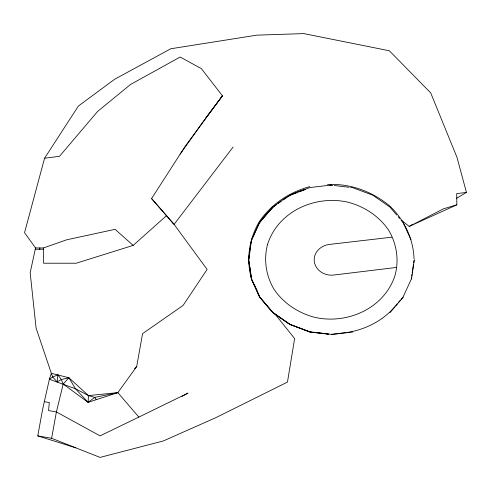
<?xml version="1.0" encoding="UTF-8"?>
<svg xmlns="http://www.w3.org/2000/svg" width="491" height="491" viewBox="0 0 491 491"><rect width="100%" height="100%" fill="white"/><g stroke="black" fill="none" stroke-linecap="round" stroke-linejoin="round"><path stroke-width="0.74" d="M328.338 334.015L309.876 331.959L289.929 324.385L272.873 312.448L259.788 296.987L254.375 284.522M44.558 158.249L59.534 156.285L97.617 111.439L130.514 84.483L180.154 57.03L201.371 68.623L222.423 95.806L185.156 146.355L151.578 198.567L174.078 224.375L207.128 269.418L183.094 305.439L142.568 333.635L136.682 366.568L117.834 392.647L88.098 402.368L88.472 395.593L68.857 377.732L51.346 373.326L36.095 328.111L30.172 272.763L35.542 247.949L24.55 232.679L44.558 158.249L78.376 106.056L114.599 79.284L170.733 48.775L256.873 35.149L303.825 33.597L389.363 50.782L430.693 92.867L456.955 157.267L466.45 192.417L456.581 198.278M181.971 396.446L188.004 393.095L138.849 417.092L117.834 392.647L94.763 397.403L88.098 402.368L75.479 388.768L68.857 377.732L61.289 379.549L57.152 381.949L57.92 374.836L52.69 377.02L49.376 379.261L42.57 409.549L37.776 435.898L75.841 447.841M251.453 278.342L248.698 259.764L251.398 240.467L259.53 222.417C270.971 206.803 286.726 194.362 305.635 189.311M248.685 259.764L249.87 251.638M39.642 249.256L39.839 247.949L39.568 249.256M411.538 277.446L411.323 279.232M411.753 275.973L411.974 274.5M412.188 273.027L412.514 270.817M413.49 264.189L412.735 269.418M413.71 262.716L414.036 260.5M411.489 279.115L414.318 259.764M249.631 252.306L248.544 259.923L250.637 273.984M249.851 250.846L250.606 245.733M250.827 244.273L251.153 242.075M275.046 314.099L294.625 338.545L287.462 382.084L215.844 417.663L163.325 440.949L100.078 457.403L51.604 438.285L56.397 411.937L63.204 384.048L68.857 377.732M309.87 331.971L328.375 334.162M411.004 279.766L403.05 297.061L401.098 299.35M180.154 154.131L204.023 120.467L222.423 95.806L205.348 118.644M233.084 147.042L174.078 224.393L151.578 198.567M259.641 222.626L272.309 207.748M394.764 306.789C382.888 320.826 364.911 329.792 346.861 332.517M395.74 305.648L397.201 303.929M398.661 302.21L400.128 300.498M390.014 312.62L403.197 297.141M134.54 368.753L136.682 366.568M133.159 245.396L115.084 229.328L66.807 239.774L43.435 247.949L43.576 263.219L76.258 263.219L133.159 245.396L166.486 215.678M276.353 204.722L272.787 207.018L259.641 222.472L251.367 240.461M278.207 203.44L281.294 201.304M283.147 200.021L286.241 197.885M287.474 197.032L289.948 195.326M412.501 224.485L409.212 226.437L401.454 220.238M138.849 417.092L100.078 435.867L56.397 411.937L48.578 410.586L49.309 402.54L44.343 401.675M456.826 204.821L409.212 226.437L443.379 208.853L456.826 204.821L456.704 193.632L466.45 192.417M309.735 186.654C289.487 192.128 271.394 204.017 259.463 221.41C249.219 238.54 246.083 258.505 251.189 277.857M289.856 195.031L309.87 187.562L331.345 185.015M291.372 194.792L297.791 192.398M299.215 191.864L304.211 189.999M396.249 267.466L333.518 275.07C326.319 275.862 318.665 272.327 315.468 265.656A14.036 14.036 0 0 1 315.48 253.847C318.045 248.606 323.373 245.23 329.08 244.463L391.824 237.196M327.472 184.548C350.022 183.229 372.423 191.576 389.713 205.962C404.314 219.833 413.336 238.663 414.036 258.874M329.866 185.346L332.824 185.346M337.256 333.659L331.345 334.359L317.284 332.689M338.735 333.481L345.382 332.695M331.345 334.518L352.82 331.971M57.152 381.949L52.69 377.02L51.346 373.326L49.376 379.261L75.479 388.768L88.472 395.593L117.834 392.647M35.542 247.949L43.435 247.949M35.26 249.256L43.447 249.256M334.297 185.524L349.076 187.28M350.556 187.452L352.771 187.715M311.392 331.996L309.913 331.818L289.948 324.367L272.8 312.509L259.641 297.061L251.367 279.072M312.859 332.168L315.823 332.517M37.776 435.898L51.604 438.285M88.472 395.593L94.763 397.403L96.261 399.699M353.489 187.979L372.743 195.166L389.891 207.024L396.716 215.033M309.913 331.971L289.948 324.52L272.8 312.669L259.641 297.221L251.294 278.422M88.098 402.368L63.204 384.048L61.289 379.549L57.92 374.836M172.077 222.141L173.078 223.27M398.176 216.746L399.637 218.464M401.098 220.183L402.565 221.895M254.375 285.142L251.539 279.029L249.318 263.992M403.05 222.472L411.004 239.768M251.251 278.446L251.367 278.919M250.858 275.463L251.183 277.685M267.564 244.371C263.495 259.708 265.999 275.942 274.162 289.506C283.675 303.377 298.111 312.859 314.252 317.223C347.02 324.944 384.551 308.422 395.12 275.163C399.195 259.825 396.691 243.591 388.528 230.027C379.009 216.157 364.58 206.674 348.432 202.31C315.664 194.589 278.139 211.105 267.564 244.371"/></g></svg>
